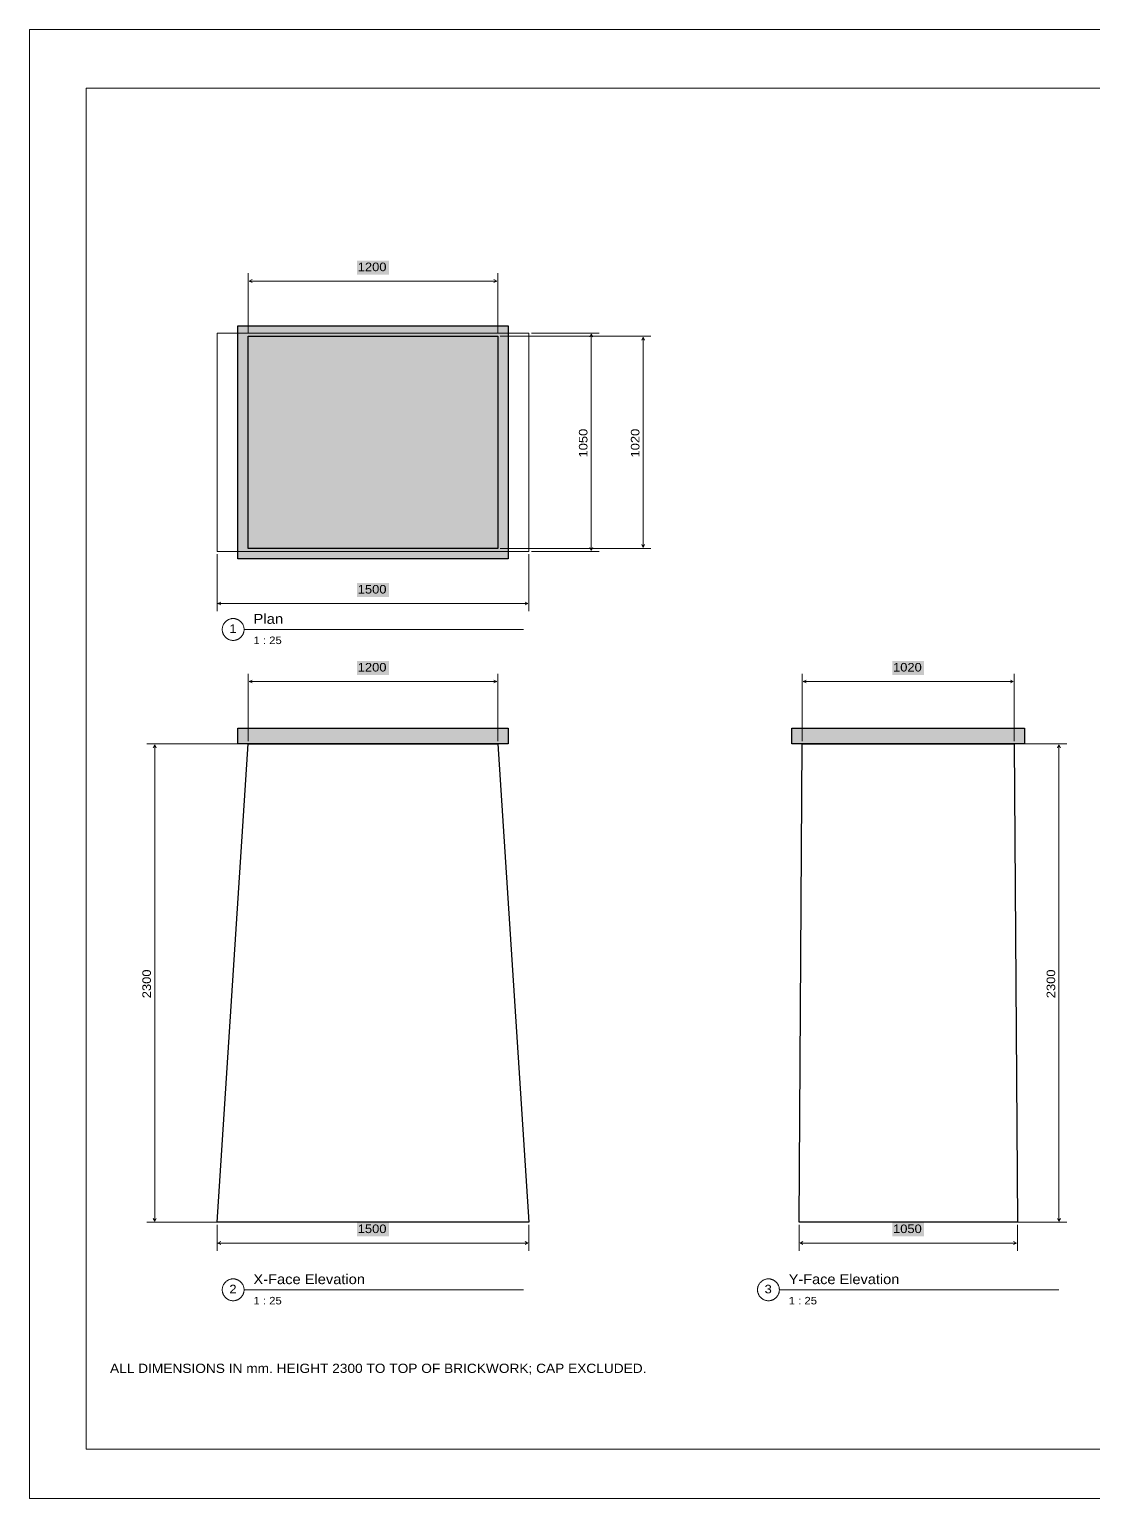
# Paper-space layout '02 Chimney' of a CAD drawing. Header units: millimetres. Extents: x 5 to 415, y 5 to 287.
# Drawn here: x 4.9 to 209.7, y 4.9 to 287.5 of the extents above; entities that cross this region are included whole.
import ezdxf

# ---------------------------------------------------------------- set-up
doc = ezdxf.new("R2010")
doc.units = ezdxf.units.MM
doc.layers.add('SHEET_GEOMETRY', color=7, linetype='Continuous')
doc.layers.add('SHEET_TEXT', color=7, linetype='Continuous')

# ---------------------------------------------------------------- blocks, each defined once
blk = doc.blocks.new('SHEET_02_CHIMNEY')
at = {"layer": 'SHEET_GEOMETRY', "lineweight": 15}
for p, q in [((4.94, 287.48), (414.51, 287.48)), ((4.94, 4.9), (4.94, 287.48)), ((15.88, 276.19), (330.91, 276.19)), ((15.88, 14.43), (15.88, 276.19)), ((47.05, 228.96), (47.05, 240.56)), ((95.05, 228.96), (95.05, 240.56)), ((47.23, 239.06), (47.79, 239.34)), ((50.21, 239.06), (47.23, 239.06)), ((47.79, 238.78), (47.23, 239.06)), ((53.18, 239.06), (50.21, 239.06)), ((56.16, 239.06), (53.18, 239.06)), ((59.14, 239.06), (56.16, 239.06)), ((62.12, 239.06), (59.14, 239.06)), ((65.09, 239.06), (62.12, 239.06)), ((68.07, 239.06), (65.09, 239.06)), ((71.05, 239.06), (68.07, 239.06)), ((74.03, 239.06), (71.05, 239.06)), ((77.01, 239.06), (74.03, 239.06)), ((79.98, 239.06), (77.01, 239.06)), ((82.96, 239.06), (79.98, 239.06)), ((85.94, 239.06), (82.96, 239.06)), ((88.92, 239.06), (85.94, 239.06)), ((91.89, 239.06), (88.92, 239.06)), ((94.87, 239.06), (91.89, 239.06)), ((94.31, 239.34), (94.87, 239.06)), ((94.87, 239.06), (94.31, 238.78)), ((101.55, 229.06), (114.55, 229.06)), ((95.55, 228.46), (124.55, 228.46)), ((112.77, 228.32), (113.05, 228.88)), ((113.05, 228.88), (113.05, 226.28)), ((113.05, 228.88), (113.33, 228.32)), ((113.05, 226.28), (113.05, 223.68)), ((122.77, 227.72), (123.05, 228.28)), ((123.05, 228.28), (123.05, 225.76)), ((123.05, 228.28), (123.33, 227.72)), ((113.05, 223.68), (113.05, 221.08)), ((123.05, 225.76), (123.05, 223.23)), ((113.05, 221.08), (113.05, 218.47)), ((123.05, 223.23), (123.05, 220.7)), ((123.05, 220.7), (123.05, 218.17)), ((113.05, 218.47), (113.05, 215.87)), ((123.05, 218.17), (123.05, 215.64)), ((113.05, 215.87), (113.05, 213.27)), ((123.05, 215.64), (123.05, 213.12)), ((113.05, 213.27), (113.05, 210.66)), ((123.05, 213.12), (123.05, 210.59)), ((113.05, 210.66), (113.05, 208.06)), ((123.05, 210.59), (123.05, 208.06)), ((113.05, 208.06), (113.05, 205.46)), ((123.05, 208.06), (123.05, 205.53)), ((113.05, 205.46), (113.05, 202.86)), ((123.05, 205.53), (123.05, 203.01)), ((113.05, 202.86), (113.05, 200.25)), ((123.05, 203.01), (123.05, 200.48)), ((113.05, 200.25), (113.05, 197.65)), ((123.05, 200.48), (123.05, 197.95)), ((123.05, 197.95), (123.05, 195.42)), ((113.05, 197.65), (113.05, 195.05)), ((113.05, 195.05), (113.05, 192.44)), ((123.05, 195.42), (123.05, 192.89)), ((113.05, 192.44), (113.05, 189.84)), ((123.05, 192.89), (123.05, 190.37)), ((113.05, 189.84), (113.05, 187.24)), ((123.05, 190.37), (123.05, 187.84)), ((41.05, 186.56), (41.05, 175.56)), ((95.55, 187.66), (124.55, 187.66)), ((101.05, 186.56), (101.05, 175.56)), ((101.55, 187.06), (114.55, 187.06)), ((113.05, 187.24), (112.77, 187.8)), ((113.33, 187.8), (113.05, 187.24)), ((123.05, 187.84), (122.77, 188.4)), ((123.33, 188.4), (123.05, 187.84)), ((41.23, 177.06), (41.79, 177.34)), ((44.96, 177.06), (41.23, 177.06)), ((41.79, 176.78), (41.23, 177.06)), ((48.68, 177.06), (44.96, 177.06)), ((52.41, 177.06), (48.68, 177.06)), ((56.14, 177.06), (52.41, 177.06)), ((59.87, 177.06), (56.14, 177.06)), ((63.59, 177.06), (59.87, 177.06)), ((67.32, 177.06), (63.59, 177.06)), ((71.05, 177.06), (67.32, 177.06)), ((74.78, 177.06), (71.05, 177.06)), ((78.51, 177.06), (74.78, 177.06)), ((82.23, 177.06), (78.51, 177.06)), ((85.96, 177.06), (82.23, 177.06)), ((89.69, 177.06), (85.96, 177.06)), ((93.42, 177.06), (89.69, 177.06)), ((97.14, 177.06), (93.42, 177.06)), ((100.87, 177.06), (97.14, 177.06)), ((100.31, 177.34), (100.87, 177.06)), ((100.87, 177.06), (100.31, 176.78)), ((47.05, 150.56), (47.05, 163.56)), ((47.23, 162.06), (47.79, 162.34)), ((50.21, 162.06), (47.23, 162.06)), ((47.79, 161.78), (47.23, 162.06)), ((53.18, 162.06), (50.21, 162.06)), ((56.16, 162.06), (53.18, 162.06)), ((59.14, 162.06), (56.16, 162.06)), ((62.12, 162.06), (59.14, 162.06)), ((65.09, 162.06), (62.12, 162.06)), ((68.07, 162.06), (65.09, 162.06)), ((71.05, 162.06), (68.07, 162.06)), ((74.03, 162.06), (71.05, 162.06)), ((77.01, 162.06), (74.03, 162.06)), ((79.98, 162.06), (77.01, 162.06)), ((82.96, 162.06), (79.98, 162.06)), ((85.94, 162.06), (82.96, 162.06)), ((88.92, 162.06), (85.94, 162.06)), ((91.89, 162.06), (88.92, 162.06)), ((94.87, 162.06), (91.89, 162.06)), ((94.31, 162.34), (94.87, 162.06)), ((94.87, 162.06), (94.31, 161.78)), ((95.05, 150.56), (95.05, 163.56)), ((153.65, 150.56), (153.65, 163.56)), ((153.83, 162.06), (154.39, 162.34)), ((156.36, 162.06), (153.83, 162.06)), ((154.39, 161.78), (153.83, 162.06)), ((158.88, 162.06), (156.36, 162.06)), ((161.41, 162.06), (158.88, 162.06)), ((163.94, 162.06), (161.41, 162.06)), ((166.47, 162.06), (163.94, 162.06)), ((168.99, 162.06), (166.47, 162.06)), ((171.52, 162.06), (168.99, 162.06)), ((174.05, 162.06), (171.52, 162.06)), ((176.58, 162.06), (174.05, 162.06)), ((179.11, 162.06), (176.58, 162.06)), ((181.63, 162.06), (179.11, 162.06)), ((184.16, 162.06), (181.63, 162.06)), ((186.69, 162.06), (184.16, 162.06)), ((189.22, 162.06), (186.69, 162.06)), ((191.74, 162.06), (189.22, 162.06)), ((194.27, 162.06), (191.74, 162.06)), ((193.71, 162.34), (194.27, 162.06)), ((194.27, 162.06), (193.71, 161.78)), ((194.45, 150.56), (194.45, 163.56)), ((46.55, 150.06), (27.55, 150.06)), ((28.77, 149.32), (29.05, 149.88)), ((29.05, 149.88), (29.05, 144.16)), ((29.05, 149.88), (29.33, 149.32)), ((194.95, 150.06), (204.55, 150.06)), ((202.77, 149.32), (203.05, 149.88)), ((203.05, 149.88), (203.05, 144.16)), ((203.05, 149.88), (203.33, 149.32)), ((29.05, 144.16), (29.05, 138.43)), ((203.05, 144.16), (203.05, 138.43)), ((29.05, 138.43), (29.05, 132.7)), ((203.05, 138.43), (203.05, 132.7)), ((29.05, 132.7), (29.05, 126.97)), ((203.05, 132.7), (203.05, 126.97)), ((29.05, 126.97), (29.05, 121.24)), ((203.05, 126.97), (203.05, 121.24)), ((29.05, 121.24), (29.05, 115.52)), ((203.05, 121.24), (203.05, 115.52)), ((29.05, 115.52), (29.05, 109.79)), ((203.05, 115.52), (203.05, 109.79)), ((29.05, 109.79), (29.05, 104.06)), ((203.05, 109.79), (203.05, 104.06)), ((29.05, 104.06), (29.05, 98.33)), ((203.05, 104.06), (203.05, 98.33)), ((29.05, 98.33), (29.05, 92.61)), ((203.05, 98.33), (203.05, 92.61)), ((29.05, 92.61), (29.05, 86.88)), ((203.05, 92.61), (203.05, 86.88)), ((29.05, 86.88), (29.05, 81.15)), ((203.05, 86.88), (203.05, 81.15)), ((29.05, 81.15), (29.05, 75.42)), ((203.05, 81.15), (203.05, 75.42)), ((29.05, 75.42), (29.05, 69.69)), ((203.05, 75.42), (203.05, 69.69)), ((29.05, 69.69), (29.05, 63.97)), ((203.05, 69.69), (203.05, 63.97)), ((29.05, 63.97), (29.05, 58.24)), ((203.05, 63.97), (203.05, 58.24)), ((46.55, 58.06), (27.55, 58.06)), ((29.05, 58.24), (28.77, 58.8)), ((29.33, 58.8), (29.05, 58.24)), ((41.05, 57.56), (41.05, 52.56)), ((101.05, 57.56), (101.05, 52.56)), ((153.05, 57.56), (153.05, 52.56)), ((194.95, 58.06), (204.55, 58.06)), ((195.05, 57.56), (195.05, 52.56)), ((203.05, 58.24), (202.77, 58.8)), ((203.33, 58.8), (203.05, 58.24)), ((41.23, 54.06), (41.79, 54.34)), ((44.96, 54.06), (41.23, 54.06)), ((41.79, 53.78), (41.23, 54.06)), ((48.68, 54.06), (44.96, 54.06)), ((52.41, 54.06), (48.68, 54.06)), ((56.14, 54.06), (52.41, 54.06)), ((59.87, 54.06), (56.14, 54.06)), ((63.59, 54.06), (59.87, 54.06)), ((67.32, 54.06), (63.59, 54.06)), ((71.05, 54.06), (67.32, 54.06)), ((74.78, 54.06), (71.05, 54.06)), ((78.51, 54.06), (74.78, 54.06)), ((82.23, 54.06), (78.51, 54.06)), ((85.96, 54.06), (82.23, 54.06)), ((89.69, 54.06), (85.96, 54.06)), ((93.42, 54.06), (89.69, 54.06)), ((97.14, 54.06), (93.42, 54.06)), ((100.87, 54.06), (97.14, 54.06)), ((100.31, 54.34), (100.87, 54.06)), ((100.87, 54.06), (100.31, 53.78)), ((153.23, 54.06), (153.79, 54.34)), ((155.83, 54.06), (153.23, 54.06)), ((153.79, 53.78), (153.23, 54.06)), ((158.43, 54.06), (155.83, 54.06)), ((161.04, 54.06), (158.43, 54.06)), ((163.64, 54.06), (161.04, 54.06)), ((166.24, 54.06), (163.64, 54.06)), ((168.84, 54.06), (166.24, 54.06)), ((171.45, 54.06), (168.84, 54.06)), ((174.05, 54.06), (171.45, 54.06)), ((176.65, 54.06), (174.05, 54.06)), ((179.26, 54.06), (176.65, 54.06)), ((181.86, 54.06), (179.26, 54.06)), ((184.46, 54.06), (181.86, 54.06)), ((187.06, 54.06), (184.46, 54.06)), ((189.67, 54.06), (187.06, 54.06)), ((192.27, 54.06), (189.67, 54.06)), ((194.87, 54.06), (192.27, 54.06)), ((194.31, 54.34), (194.87, 54.06)), ((194.87, 54.06), (194.31, 53.78)), ((330.91, 14.43), (15.88, 14.43)), ((414.51, 4.9), (4.94, 4.9))]:
    blk.add_line(p, q, dxfattribs=at)
at = {"layer": 'SHEET_GEOMETRY', "lineweight": 20}
for p, q in [((41.05, 187.06), (41.05, 229.06)), ((41.05, 229.06), (101.05, 229.06)), ((101.05, 229.06), (101.05, 187.06)), ((101.05, 187.06), (41.05, 187.06)), ((42.07, 172.37), (42.06, 172.27)), ((42.09, 172.47), (42.07, 172.37)), ((42.11, 172.57), (42.09, 172.47)), ((42.14, 172.67), (42.11, 172.57)), ((42.17, 172.77), (42.14, 172.67)), ((42.21, 172.86), (42.17, 172.77)), ((42.25, 172.96), (42.21, 172.86)), ((42.3, 173.05), (42.25, 172.96)), ((42.35, 173.14), (42.3, 173.05)), ((42.4, 173.23), (42.35, 173.14)), ((42.46, 173.31), (42.4, 173.23)), ((42.53, 173.39), (42.46, 173.31)), ((42.59, 173.47), (42.53, 173.39)), ((42.67, 173.55), (42.59, 173.47)), ((42.74, 173.62), (42.67, 173.55)), ((42.82, 173.69), (42.74, 173.62)), ((42.9, 173.75), (42.82, 173.69)), ((42.98, 173.81), (42.9, 173.75)), ((43.07, 173.86), (42.98, 173.81)), ((43.16, 173.91), (43.07, 173.86)), ((43.25, 173.96), (43.16, 173.91)), ((43.35, 174), (43.25, 173.96)), ((43.44, 174.04), (43.35, 174)), ((43.54, 174.07), (43.44, 174.04)), ((43.64, 174.1), (43.54, 174.07)), ((43.74, 174.12), (43.64, 174.1)), ((43.84, 174.14), (43.74, 174.12)), ((43.94, 174.15), (43.84, 174.14)), ((44.05, 174.16), (43.94, 174.15)), ((44.15, 174.16), (44.05, 174.16)), ((44.25, 174.16), (44.15, 174.16)), ((44.36, 174.15), (44.25, 174.16)), ((44.46, 174.14), (44.36, 174.15)), ((44.56, 174.12), (44.46, 174.14)), ((44.66, 174.1), (44.56, 174.12)), ((44.76, 174.07), (44.66, 174.1)), ((44.86, 174.04), (44.76, 174.07)), ((44.95, 174), (44.86, 174.04)), ((45.05, 173.96), (44.95, 174)), ((45.14, 173.91), (45.05, 173.96)), ((45.23, 173.86), (45.14, 173.91)), ((45.32, 173.81), (45.23, 173.86)), ((45.4, 173.75), (45.32, 173.81)), ((45.48, 173.69), (45.4, 173.75)), ((45.56, 173.62), (45.48, 173.69)), ((45.63, 173.55), (45.56, 173.62)), ((45.71, 173.47), (45.63, 173.55)), ((45.77, 173.39), (45.71, 173.47)), ((45.84, 173.31), (45.77, 173.39)), ((45.9, 173.23), (45.84, 173.31)), ((45.95, 173.14), (45.9, 173.23)), ((46, 173.05), (45.95, 173.14)), ((46.05, 172.96), (46, 173.05)), ((46.09, 172.86), (46.05, 172.96)), ((46.13, 172.77), (46.09, 172.86)), ((46.16, 172.67), (46.13, 172.77)), ((46.19, 172.57), (46.16, 172.67)), ((46.21, 172.47), (46.19, 172.57)), ((46.23, 172.37), (46.21, 172.47)), ((46.24, 172.27), (46.23, 172.37)), ((42.06, 172.27), (42.05, 172.17)), ((42.05, 172.17), (42.05, 172.06)), ((42.05, 172.06), (42.05, 171.96)), ((42.05, 171.96), (42.06, 171.85)), ((42.06, 171.85), (42.07, 171.75)), ((42.07, 171.75), (42.09, 171.65)), ((42.09, 171.65), (42.11, 171.55)), ((42.11, 171.55), (42.14, 171.45)), ((42.14, 171.45), (42.17, 171.35)), ((42.17, 171.35), (42.21, 171.26)), ((42.21, 171.26), (42.25, 171.16)), ((42.25, 171.16), (42.3, 171.07)), ((42.3, 171.07), (42.35, 170.98)), ((42.35, 170.98), (42.4, 170.9)), ((42.4, 170.9), (42.46, 170.81)), ((42.46, 170.81), (42.53, 170.73)), ((42.53, 170.73), (42.59, 170.65)), ((42.59, 170.65), (42.67, 170.58)), ((42.67, 170.58), (42.74, 170.5)), ((42.74, 170.5), (42.82, 170.44)), ((42.82, 170.44), (42.9, 170.37)), ((42.9, 170.37), (42.98, 170.31)), ((42.98, 170.31), (43.07, 170.26)), ((43.07, 170.26), (43.16, 170.21)), ((43.16, 170.21), (43.25, 170.16)), ((43.25, 170.16), (43.35, 170.12)), ((43.35, 170.12), (43.44, 170.08)), ((43.44, 170.08), (43.54, 170.05)), ((43.54, 170.05), (43.64, 170.02)), ((43.64, 170.02), (43.74, 170)), ((43.74, 170), (43.84, 169.98)), ((43.84, 169.98), (43.94, 169.97)), ((43.94, 169.97), (44.05, 169.96)), ((44.05, 169.96), (44.15, 169.96)), ((44.15, 169.96), (44.25, 169.96)), ((44.25, 169.96), (44.36, 169.97)), ((44.36, 169.97), (44.46, 169.98)), ((44.46, 169.98), (44.56, 170)), ((44.56, 170), (44.66, 170.02)), ((44.66, 170.02), (44.76, 170.05)), ((44.76, 170.05), (44.86, 170.08)), ((44.86, 170.08), (44.95, 170.12)), ((44.95, 170.12), (45.05, 170.16)), ((45.05, 170.16), (45.14, 170.21)), ((45.14, 170.21), (45.23, 170.26)), ((45.23, 170.26), (45.32, 170.31)), ((45.32, 170.31), (45.4, 170.37)), ((45.4, 170.37), (45.48, 170.44)), ((45.48, 170.44), (45.56, 170.5)), ((45.56, 170.5), (45.63, 170.58)), ((45.63, 170.58), (45.71, 170.65)), ((45.71, 170.65), (45.77, 170.73)), ((45.77, 170.73), (45.84, 170.81)), ((45.84, 170.81), (45.9, 170.9)), ((45.9, 170.9), (45.95, 170.98)), ((45.95, 170.98), (46, 171.07)), ((46, 171.07), (46.05, 171.16)), ((46.05, 171.16), (46.09, 171.26)), ((46.09, 171.26), (46.13, 171.35)), ((46.13, 171.35), (46.16, 171.45)), ((46.16, 171.45), (46.19, 171.55)), ((46.19, 171.55), (46.21, 171.65)), ((46.21, 171.65), (46.23, 171.75)), ((46.23, 171.75), (46.24, 171.85)), ((46.25, 172.17), (46.24, 172.27)), ((46.24, 171.85), (46.25, 171.96)), ((46.25, 172.06), (46.25, 172.17)), ((46.25, 171.96), (46.25, 172.06)), ((46.25, 172.06), (100.05, 172.06)), ((42.06, 45.27), (42.05, 45.17)), ((42.07, 45.37), (42.06, 45.27)), ((42.09, 45.47), (42.07, 45.37)), ((42.11, 45.57), (42.09, 45.47)), ((42.14, 45.67), (42.11, 45.57)), ((42.17, 45.77), (42.14, 45.67)), ((42.21, 45.86), (42.17, 45.77)), ((42.25, 45.96), (42.21, 45.86)), ((42.3, 46.05), (42.25, 45.96)), ((42.35, 46.14), (42.3, 46.05)), ((42.4, 46.23), (42.35, 46.14)), ((42.46, 46.31), (42.4, 46.23)), ((42.53, 46.39), (42.46, 46.31)), ((42.59, 46.47), (42.53, 46.39)), ((42.67, 46.55), (42.59, 46.47)), ((42.74, 46.62), (42.67, 46.55)), ((42.82, 46.69), (42.74, 46.62)), ((42.9, 46.75), (42.82, 46.69)), ((42.98, 46.81), (42.9, 46.75)), ((43.07, 46.86), (42.98, 46.81)), ((43.16, 46.91), (43.07, 46.86)), ((43.25, 46.96), (43.16, 46.91)), ((43.35, 47), (43.25, 46.96)), ((43.44, 47.04), (43.35, 47)), ((43.54, 47.07), (43.44, 47.04)), ((43.64, 47.1), (43.54, 47.07)), ((43.74, 47.12), (43.64, 47.1)), ((43.84, 47.14), (43.74, 47.12)), ((43.94, 47.15), (43.84, 47.14)), ((44.05, 47.16), (43.94, 47.15)), ((44.15, 47.16), (44.05, 47.16)), ((44.25, 47.16), (44.15, 47.16)), ((44.36, 47.15), (44.25, 47.16)), ((44.46, 47.14), (44.36, 47.15)), ((44.56, 47.12), (44.46, 47.14)), ((44.66, 47.1), (44.56, 47.12)), ((44.76, 47.07), (44.66, 47.1)), ((44.86, 47.04), (44.76, 47.07)), ((44.95, 47), (44.86, 47.04)), ((45.05, 46.96), (44.95, 47)), ((45.14, 46.91), (45.05, 46.96)), ((45.23, 46.86), (45.14, 46.91)), ((45.32, 46.81), (45.23, 46.86)), ((45.4, 46.75), (45.32, 46.81)), ((45.48, 46.69), (45.4, 46.75)), ((45.56, 46.62), (45.48, 46.69)), ((45.63, 46.55), (45.56, 46.62)), ((45.71, 46.47), (45.63, 46.55)), ((45.77, 46.39), (45.71, 46.47)), ((45.84, 46.31), (45.77, 46.39)), ((45.9, 46.23), (45.84, 46.31)), ((45.95, 46.14), (45.9, 46.23)), ((46, 46.05), (45.95, 46.14)), ((46.05, 45.96), (46, 46.05)), ((46.09, 45.86), (46.05, 45.96)), ((46.13, 45.77), (46.09, 45.86)), ((46.16, 45.67), (46.13, 45.77)), ((46.19, 45.57), (46.16, 45.67)), ((46.21, 45.47), (46.19, 45.57)), ((46.23, 45.37), (46.21, 45.47)), ((46.24, 45.27), (46.23, 45.37)), ((46.25, 45.17), (46.24, 45.27)), ((145.06, 45.27), (145.05, 45.17)), ((145.07, 45.37), (145.06, 45.27)), ((145.09, 45.47), (145.07, 45.37)), ((145.11, 45.57), (145.09, 45.47)), ((145.14, 45.67), (145.11, 45.57)), ((145.17, 45.77), (145.14, 45.67)), ((145.21, 45.86), (145.17, 45.77)), ((145.25, 45.96), (145.21, 45.86)), ((145.3, 46.05), (145.25, 45.96)), ((145.35, 46.14), (145.3, 46.05)), ((145.4, 46.23), (145.35, 46.14)), ((145.46, 46.31), (145.4, 46.23)), ((145.53, 46.39), (145.46, 46.31)), ((145.59, 46.47), (145.53, 46.39)), ((145.67, 46.55), (145.59, 46.47)), ((145.74, 46.62), (145.67, 46.55)), ((145.82, 46.69), (145.74, 46.62)), ((145.9, 46.75), (145.82, 46.69)), ((145.98, 46.81), (145.9, 46.75)), ((146.07, 46.86), (145.98, 46.81)), ((146.16, 46.91), (146.07, 46.86)), ((146.25, 46.96), (146.16, 46.91)), ((146.35, 47), (146.25, 46.96)), ((146.44, 47.04), (146.35, 47)), ((146.54, 47.07), (146.44, 47.04)), ((146.64, 47.1), (146.54, 47.07)), ((146.74, 47.12), (146.64, 47.1)), ((146.84, 47.14), (146.74, 47.12)), ((146.94, 47.15), (146.84, 47.14)), ((147.05, 47.16), (146.94, 47.15)), ((147.15, 47.16), (147.05, 47.16)), ((147.25, 47.16), (147.15, 47.16)), ((147.36, 47.15), (147.25, 47.16)), ((147.46, 47.14), (147.36, 47.15)), ((147.56, 47.12), (147.46, 47.14)), ((147.66, 47.1), (147.56, 47.12)), ((147.76, 47.07), (147.66, 47.1)), ((147.86, 47.04), (147.76, 47.07)), ((147.95, 47), (147.86, 47.04)), ((148.05, 46.96), (147.95, 47)), ((148.14, 46.91), (148.05, 46.96)), ((148.23, 46.86), (148.14, 46.91)), ((148.32, 46.81), (148.23, 46.86)), ((148.4, 46.75), (148.32, 46.81)), ((148.48, 46.69), (148.4, 46.75)), ((148.56, 46.62), (148.48, 46.69)), ((148.63, 46.55), (148.56, 46.62)), ((148.71, 46.47), (148.63, 46.55)), ((148.77, 46.39), (148.71, 46.47)), ((148.84, 46.31), (148.77, 46.39)), ((148.9, 46.23), (148.84, 46.31)), ((148.95, 46.14), (148.9, 46.23)), ((149, 46.05), (148.95, 46.14)), ((149.05, 45.96), (149, 46.05)), ((149.09, 45.86), (149.05, 45.96)), ((149.13, 45.77), (149.09, 45.86)), ((149.16, 45.67), (149.13, 45.77)), ((149.19, 45.57), (149.16, 45.67)), ((149.21, 45.47), (149.19, 45.57)), ((149.23, 45.37), (149.21, 45.47)), ((149.24, 45.27), (149.23, 45.37)), ((149.25, 45.17), (149.24, 45.27)), ((42.05, 45.17), (42.05, 45.06)), ((42.05, 45.06), (42.05, 44.96)), ((42.05, 44.96), (42.06, 44.85)), ((42.06, 44.85), (42.07, 44.75)), ((42.07, 44.75), (42.09, 44.65)), ((42.09, 44.65), (42.11, 44.55)), ((42.11, 44.55), (42.14, 44.45)), ((42.14, 44.45), (42.17, 44.35)), ((42.17, 44.35), (42.21, 44.26)), ((42.21, 44.26), (42.25, 44.16)), ((42.25, 44.16), (42.3, 44.07)), ((42.3, 44.07), (42.35, 43.98)), ((42.35, 43.98), (42.4, 43.9)), ((42.4, 43.9), (42.46, 43.81)), ((42.46, 43.81), (42.53, 43.73)), ((42.53, 43.73), (42.59, 43.65)), ((42.59, 43.65), (42.67, 43.58)), ((42.67, 43.58), (42.74, 43.5)), ((42.74, 43.5), (42.82, 43.44)), ((42.82, 43.44), (42.9, 43.37)), ((42.9, 43.37), (42.98, 43.31)), ((42.98, 43.31), (43.07, 43.26)), ((43.07, 43.26), (43.16, 43.21)), ((43.16, 43.21), (43.25, 43.16)), ((43.25, 43.16), (43.35, 43.12)), ((43.35, 43.12), (43.44, 43.08)), ((43.44, 43.08), (43.54, 43.05)), ((43.54, 43.05), (43.64, 43.02)), ((43.64, 43.02), (43.74, 43)), ((43.74, 43), (43.84, 42.98)), ((43.84, 42.98), (43.94, 42.97)), ((43.94, 42.97), (44.05, 42.96)), ((44.05, 42.96), (44.15, 42.96)), ((44.15, 42.96), (44.25, 42.96)), ((44.25, 42.96), (44.36, 42.97)), ((44.36, 42.97), (44.46, 42.98)), ((44.46, 42.98), (44.56, 43)), ((44.56, 43), (44.66, 43.02)), ((44.66, 43.02), (44.76, 43.05)), ((44.76, 43.05), (44.86, 43.08)), ((44.86, 43.08), (44.95, 43.12)), ((44.95, 43.12), (45.05, 43.16)), ((45.05, 43.16), (45.14, 43.21)), ((45.14, 43.21), (45.23, 43.26)), ((45.23, 43.26), (45.32, 43.31)), ((45.32, 43.31), (45.4, 43.37)), ((45.4, 43.37), (45.48, 43.44)), ((45.48, 43.44), (45.56, 43.5)), ((45.56, 43.5), (45.63, 43.58)), ((45.63, 43.58), (45.71, 43.65)), ((45.71, 43.65), (45.77, 43.73)), ((45.77, 43.73), (45.84, 43.81)), ((45.84, 43.81), (45.9, 43.9)), ((45.9, 43.9), (45.95, 43.98)), ((45.95, 43.98), (46, 44.07)), ((46, 44.07), (46.05, 44.16)), ((46.05, 44.16), (46.09, 44.26)), ((46.09, 44.26), (46.13, 44.35)), ((46.13, 44.35), (46.16, 44.45)), ((46.16, 44.45), (46.19, 44.55)), ((46.19, 44.55), (46.21, 44.65)), ((46.21, 44.65), (46.23, 44.75)), ((46.23, 44.75), (46.24, 44.85)), ((46.24, 44.85), (46.25, 44.96)), ((46.25, 45.06), (46.25, 45.17)), ((46.25, 44.96), (46.25, 45.06)), ((46.25, 45.06), (100.05, 45.06)), ((145.05, 45.17), (145.05, 45.06)), ((145.05, 45.06), (145.05, 44.96)), ((145.05, 44.96), (145.06, 44.85)), ((145.06, 44.85), (145.07, 44.75)), ((145.07, 44.75), (145.09, 44.65)), ((145.09, 44.65), (145.11, 44.55)), ((145.11, 44.55), (145.14, 44.45)), ((145.14, 44.45), (145.17, 44.35)), ((145.17, 44.35), (145.21, 44.26)), ((145.21, 44.26), (145.25, 44.16)), ((145.25, 44.16), (145.3, 44.07)), ((145.3, 44.07), (145.35, 43.98)), ((145.35, 43.98), (145.4, 43.9)), ((145.4, 43.9), (145.46, 43.81)), ((145.46, 43.81), (145.53, 43.73)), ((145.53, 43.73), (145.59, 43.65)), ((145.59, 43.65), (145.67, 43.58)), ((145.67, 43.58), (145.74, 43.5)), ((145.74, 43.5), (145.82, 43.44)), ((145.82, 43.44), (145.9, 43.37)), ((145.9, 43.37), (145.98, 43.31)), ((145.98, 43.31), (146.07, 43.26)), ((146.07, 43.26), (146.16, 43.21)), ((146.16, 43.21), (146.25, 43.16)), ((146.25, 43.16), (146.35, 43.12)), ((146.35, 43.12), (146.44, 43.08)), ((146.44, 43.08), (146.54, 43.05)), ((146.54, 43.05), (146.64, 43.02)), ((146.64, 43.02), (146.74, 43)), ((146.74, 43), (146.84, 42.98)), ((146.84, 42.98), (146.94, 42.97)), ((146.94, 42.97), (147.05, 42.96)), ((147.05, 42.96), (147.15, 42.96)), ((147.15, 42.96), (147.25, 42.96)), ((147.25, 42.96), (147.36, 42.97)), ((147.36, 42.97), (147.46, 42.98)), ((147.46, 42.98), (147.56, 43)), ((147.56, 43), (147.66, 43.02)), ((147.66, 43.02), (147.76, 43.05)), ((147.76, 43.05), (147.86, 43.08)), ((147.86, 43.08), (147.95, 43.12)), ((147.95, 43.12), (148.05, 43.16)), ((148.05, 43.16), (148.14, 43.21)), ((148.14, 43.21), (148.23, 43.26)), ((148.23, 43.26), (148.32, 43.31)), ((148.32, 43.31), (148.4, 43.37)), ((148.4, 43.37), (148.48, 43.44)), ((148.48, 43.44), (148.56, 43.5)), ((148.56, 43.5), (148.63, 43.58)), ((148.63, 43.58), (148.71, 43.65)), ((148.71, 43.65), (148.77, 43.73)), ((148.77, 43.73), (148.84, 43.81)), ((148.84, 43.81), (148.9, 43.9)), ((148.9, 43.9), (148.95, 43.98)), ((148.95, 43.98), (149, 44.07)), ((149, 44.07), (149.05, 44.16)), ((149.05, 44.16), (149.09, 44.26)), ((149.09, 44.26), (149.13, 44.35)), ((149.13, 44.35), (149.16, 44.45)), ((149.16, 44.45), (149.19, 44.55)), ((149.19, 44.55), (149.21, 44.65)), ((149.21, 44.65), (149.23, 44.75)), ((149.23, 44.75), (149.24, 44.85)), ((149.24, 44.85), (149.25, 44.96)), ((149.25, 45.06), (149.25, 45.17)), ((149.25, 44.96), (149.25, 45.06)), ((149.25, 45.06), (203.05, 45.06))]:
    blk.add_line(p, q, dxfattribs=at)
at = {"layer": 'SHEET_GEOMETRY', "lineweight": 25}
for p, q in [((45.05, 230.46), (97.05, 230.46)), ((45.05, 185.66), (45.05, 230.46)), ((97.05, 230.46), (97.05, 185.66)), ((47.05, 187.66), (47.05, 228.46)), ((47.05, 228.46), (95.05, 228.46)), ((95.05, 228.46), (95.05, 187.66)), ((95.05, 187.66), (47.05, 187.66)), ((97.05, 185.66), (45.05, 185.66)), ((45.05, 153.06), (97.05, 153.06)), ((45.05, 150.06), (45.05, 153.06)), ((97.05, 153.06), (97.05, 150.06)), ((151.65, 153.06), (196.45, 153.06)), ((151.65, 150.06), (151.65, 153.06)), ((196.45, 153.06), (196.45, 150.06)), ((97.05, 150.06), (45.05, 150.06)), ((196.45, 150.06), (151.65, 150.06))]:
    blk.add_line(p, q, dxfattribs=at)
at = {"layer": 'SHEET_GEOMETRY', "lineweight": 30}
for p, q in [((41.05, 58.06), (47.05, 150.06)), ((47.05, 150.06), (95.05, 150.06)), ((95.05, 150.06), (101.05, 58.06)), ((153.05, 58.06), (153.65, 150.06)), ((153.65, 150.06), (194.45, 150.06)), ((194.45, 150.06), (195.05, 58.06)), ((101.05, 58.06), (41.05, 58.06)), ((195.05, 58.06), (153.05, 58.06))]:
    blk.add_line(p, q, dxfattribs=at)
at = {"layer": 'SHEET_GEOMETRY', "color": 255}
for points in [[(67.99, 240.32), (74.11, 240.32), (67.99, 242.99), (74.11, 242.99)], [(45.05, 230.46), (97.05, 230.46), (97.05, 185.66)], [(45.05, 230.46), (97.05, 185.66), (45.05, 185.66)], [(67.99, 178.32), (74.11, 178.32), (67.99, 180.99), (74.11, 180.99)], [(67.99, 163.32), (74.11, 163.32), (67.99, 165.99), (74.11, 165.99)], [(170.99, 163.32), (177.11, 163.32), (170.99, 165.99), (177.11, 165.99)], [(67.99, 55.32), (74.11, 55.32), (67.99, 57.99), (74.11, 57.99)], [(170.99, 55.32), (177.11, 55.32), (170.99, 57.99), (177.11, 57.99)]]:
    blk.add_solid(points, dxfattribs=at)
at = {"layer": 'SHEET_GEOMETRY', "color": 254}
for points in [[(45.05, 153.06), (97.05, 153.06), (97.05, 150.06)], [(45.05, 153.06), (97.05, 150.06), (45.05, 150.06)], [(151.65, 153.06), (196.45, 153.06), (196.45, 150.06)], [(151.65, 153.06), (196.45, 150.06), (151.65, 150.06)]]:
    blk.add_solid(points, dxfattribs=at)
at = {"layer": 'SHEET_TEXT'}
for s, height, width, p in [('1200', 1.651, 1.125271, (68.13, 240.97)), ('1500', 1.651, 1.125271, (68.13, 178.97)), ('1', 1.65, 1.125271, (43.42, 171.38)), ('Plan', 1.905, 1.125675, (48.05, 173.15)), ('1 : 25', 1.448, 1.125696, (48.05, 169.25)), ('1200', 1.651, 1.125271, (68.13, 163.97)), ('1020', 1.651, 1.125271, (171.13, 163.97)), ('1500', 1.651, 1.125271, (68.13, 55.97)), ('1050', 1.651, 1.125271, (171.13, 55.97)), ('X-Face Elevation', 1.905, 1.106852, (48.05, 46.15)), ('Y-Face Elevation', 1.905, 1.097115, (151.05, 46.15)), ('2', 1.65, 1.125271, (43.42, 44.38)), ('3', 1.65, 1.125271, (146.42, 44.38)), ('1 : 25', 1.448, 1.125696, (48.05, 42.25)), ('1 : 25', 1.448, 1.125699, (151.05, 42.25)), ('ALL DIMENSIONS IN mm. HEIGHT 2300 TO TOP OF BRICKWORK; CAP EXCLUDED.', 1.778, 1.108247, (20.46, 29.07))]:
    blk.add_text(s, height=height, dxfattribs=dict(at, width=width)).set_placement(p)
for s, width, p in [('1050', 1.125271, (112.33, 205.14)), ('1020', 1.125271, (122.33, 205.14)), ('2300', 1.125267, (28.33, 101.14)), ('2300', 1.125267, (202.33, 101.14))]:
    blk.add_text(s, height=1.651, rotation=90, dxfattribs=dict(at, width=width)).set_placement(p)

psp = doc.layouts.new('02 Chimney')

# ---------------------------------------------------------------- block references
psp.add_blockref('SHEET_02_CHIMNEY', (0, 0))

doc.saveas('drawing.dxf')
